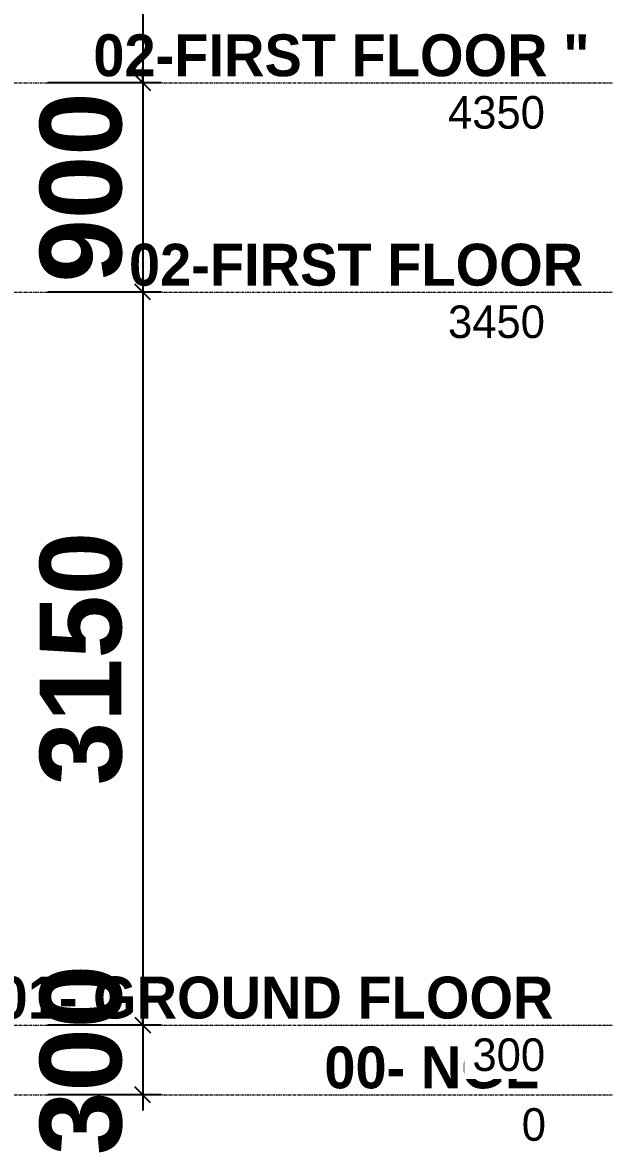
# Model space of a CAD drawing. Header units: inches. Extents: x 22 to 382261, y 22 to 371281.
# Drawn here: x 95986 to 98530, y 138333 to 143189 of the extents above; entities that cross this region are included whole.
import ezdxf

# ---------------------------------------------------------------- set-up
doc = ezdxf.new("R2010")
doc.units = ezdxf.units.IN
doc.header["$MEASUREMENT"] = 0
doc.linetypes.add('Grid Line 1_2_', pattern=[22.225, 12.7, -3.175, 3.175, -3.175])
doc.layers.add('A-ANNO-DIMS', color=211, linetype='Continuous', lineweight=9)
doc.layers.add('A-FLOR-LEVL', color=51, linetype='Continuous', lineweight=9)
doc.styles.add('Arial_B', font='arialbd.ttf', dxfattribs={"height": 350.793651})
doc.styles.add('Century Gothic', font='GOTHIC.TTF', dxfattribs={"height": 255})
doc.styles.add('Century Gothic_B', font='GOTHICB.TTF', dxfattribs={"height": 510})
doc.dimstyles.new('2', dxfattribs={"dimscale": 304.8, "dimtxt": 346.888196, "dimasz": 0.221354, "dimexe": 1.338583, "dimexo": 0.0625, "dimgap": 0.278871, "dimtad": 1, "dimdec": 0, "dimzin": 0, "dimdsep": 46, "dimtxsty": 'Arial_B', "dimblk1": 'OBLIQUE', "dimblk2": 'OBLIQUE', "dimsah": 1, "dimcen": 0.09, "dimdle": 0.557743, "dimazin": 0, "dimtfac": 1, "dimtdec": 4, "dimtix": 1, "dimtmove": 0, "dimatfit": 3, "dimfxl": 0.557743, "dimfxlon": 1, "dimtvp": 1, "dimtolj": 1, "dimtzin": 0, "dimarcsym": 2})

# ---------------------------------------------------------------- blocks, each defined once
blk = doc.blocks.new('_Oblique')
at = {"color": 0, "linetype": 'ByBlock', "lineweight": -2}
blk.add_line((-0.5, -0.5), (0.5, 0.5), dxfattribs=at)
blk = doc.blocks.new('*D5261')
at = {"layer": 'A-ANNO-DIMS', "color": 0, "lineweight": -2, "transparency": 16777216}
for p, q in [((96502, 145200.3), (96502, 142760.3)), ((96582.9, 145030.3), (96094, 145030.3)), ((96582.9, 142930.3), (96094, 142930.3))]:
    blk.add_line(p, q, dxfattribs=at)
at = {"layer": 'Defpoints', "color": 0, "transparency": 16777216}
for p in [(96602, 145030.3), (96502, 142930.3), (96602, 142930.3)]:
    blk.add_point(p, dxfattribs=at)
at = {"layer": 'A-ANNO-DIMS', "color": 0, "lineweight": -2, "transparency": 16777216, "xscale": 67.46874999999999, "yscale": 67.46874999999999, "zscale": 67.46874999999999}
for p, rotation in [((96502, 145030.3), 90), ((96502, 142930.3), 270)]:
    blk.add_blockref('_Oblique', p, dxfattribs=dict(at, rotation=rotation))
at = {"layer": 'A-ANNO-DIMS', "color": 0, "transparency": 16777216, "insert": (96237.9, 143980.3), "char_height": 350.79, "width": 746.247, "attachment_point": 5, "rotation": 90, "style": 'Arial_B'}
blk.add_mtext('\\A1;2100', dxfattribs=at)
blk = doc.blocks.new('*D5262')
at = {"layer": 'A-ANNO-DIMS', "color": 0, "lineweight": -2, "transparency": 16777216}
for p, q in [((96502, 142930.3), (96502, 142997.8)), ((96582.9, 142930.3), (96094, 142930.3)), ((96502, 142930.3), (96502, 142030.3)), ((96582.9, 142030.3), (96094, 142030.3)), ((96502, 142030.3), (96502, 141962.9))]:
    blk.add_line(p, q, dxfattribs=at)
at = {"layer": 'Defpoints', "color": 0, "transparency": 16777216}
for p in [(96602, 142930.3), (96502, 142030.3), (96602, 142030.3)]:
    blk.add_point(p, dxfattribs=at)
at = {"layer": 'A-ANNO-DIMS', "color": 0, "lineweight": -2, "transparency": 16777216, "xscale": 67.46874999999999, "yscale": 67.46874999999999, "zscale": 67.46874999999999}
for p, rotation in [((96502, 142930.3), 270), ((96502, 142030.3), 90)]:
    blk.add_blockref('_Oblique', p, dxfattribs=dict(at, rotation=rotation))
at = {"layer": 'A-ANNO-DIMS', "color": 0, "transparency": 16777216, "insert": (96237.8, 142480.3), "char_height": 350.79, "width": 559.685, "attachment_point": 5, "rotation": 90, "style": 'Arial_B'}
blk.add_mtext('\\A1;900', dxfattribs=at)
blk = doc.blocks.new('*D5263')
at = {"layer": 'A-ANNO-DIMS', "color": 0, "lineweight": -2, "transparency": 16777216}
for p, q in [((96502, 142200.3), (96502, 138710.3)), ((96582.9, 142030.3), (96094, 142030.3)), ((96582.9, 138880.3), (96094, 138880.3))]:
    blk.add_line(p, q, dxfattribs=at)
at = {"layer": 'Defpoints', "color": 0, "transparency": 16777216}
for p in [(96602, 142030.3), (96502, 138880.3), (96602, 138880.3)]:
    blk.add_point(p, dxfattribs=at)
at = {"layer": 'A-ANNO-DIMS', "color": 0, "lineweight": -2, "transparency": 16777216, "xscale": 67.46874999999999, "yscale": 67.46874999999999, "zscale": 67.46874999999999}
for p, rotation in [((96502, 142030.3), 90), ((96502, 138880.3), 270)]:
    blk.add_blockref('_Oblique', p, dxfattribs=dict(at, rotation=rotation))
at = {"layer": 'A-ANNO-DIMS', "color": 0, "transparency": 16777216, "insert": (96237.9, 140455.3), "char_height": 350.79, "width": 746.247, "attachment_point": 5, "rotation": 90, "style": 'Arial_B'}
blk.add_mtext('\\A1;3150', dxfattribs=at)
blk = doc.blocks.new('*D5264')
at = {"layer": 'A-ANNO-DIMS', "color": 0, "lineweight": -2, "transparency": 16777216}
for p, q in [((96502, 138880.3), (96502, 138947.8)), ((96582.9, 138880.3), (96094, 138880.3)), ((96502, 138880.3), (96502, 138580.3)), ((96582.9, 138580.3), (96094, 138580.3)), ((96502, 138580.3), (96502, 138512.9))]:
    blk.add_line(p, q, dxfattribs=at)
at = {"layer": 'Defpoints', "color": 0, "transparency": 16777216}
for p in [(96602, 138880.3), (96502, 138580.3), (96602, 138580.3)]:
    blk.add_point(p, dxfattribs=at)
at = {"layer": 'A-ANNO-DIMS', "color": 0, "lineweight": -2, "transparency": 16777216, "xscale": 67.46874999999999, "yscale": 67.46874999999999, "zscale": 67.46874999999999}
for p, rotation in [((96502, 138880.3), 270), ((96502, 138580.3), 90)]:
    blk.add_blockref('_Oblique', p, dxfattribs=dict(at, rotation=rotation))
at = {"layer": 'A-ANNO-DIMS', "color": 0, "transparency": 16777216, "insert": (96237.9, 138730.3), "char_height": 350.79, "width": 559.685, "attachment_point": 5, "rotation": 90, "style": 'Arial_B'}
blk.add_mtext('\\A1;300', dxfattribs=at)

msp = doc.modelspace()

# ---------------------------------------------------------------- texts
at = {"layer": 'A-FLOR-LEVL', "char_height": 180, "attachment_point": 1, "style": 'Century Gothic_B', "bg_fill": 3, "box_fill_scale": 1.25, "bg_fill_color": 256, "bg_fill_true_color": 13158600, "bg_fill_transparency": 0}
for s, insert, width in [('02-FIRST FLOOR "', (96289.8, 143138.2), 2340.927), ('02-FIRST FLOOR', (96442.8, 142238.2), 2156.539), ('01- GROUND FLOOR', (95873.8, 139088.2), 2845.991), ('00- NGL', (97282.8, 138788.2), 1138.396)]:
    msp.add_mtext(s, dxfattribs=dict(at, insert=insert, width=width))

# ---------------------------------------------------------------- next in the draw order: texts
at = {"layer": 'A-FLOR-LEVL', "char_height": 140, "attachment_point": 1, "style": 'Century Gothic', "bg_fill": 3, "box_fill_scale": 1.25, "bg_fill_color": 256, "bg_fill_true_color": 13158600, "bg_fill_transparency": 0}
for s, insert, width in [('4350', (97814.4, 142872.9), 513.08), ('3450', (97814.4, 141972.9), 513.08), ('300', (97919.4, 138822.9), 384.81), ('0', (98131.4, 138522.9), 128.27)]:
    msp.add_mtext(s, dxfattribs=dict(at, insert=insert, width=width))

# ---------------------------------------------------------------- next in the draw order: dimensions: what is measured, and where the dimension line sits
at = {"layer": 'A-ANNO-DIMS'}
for base, p1, p2, override, picture, middle in [((96502, 142930.3), (96602, 145030.3), (96602, 142930.3), {"dimpost": '<>', "dimfxl": 2100}, '*D5261', (96237.9, 143980.3)), ((96502, 142030.3), (96602, 142930.3), (96602, 142030.3), {"dimpost": '<>', "dimfxl": 900}, '*D5262', (96237.8, 142480.3)), ((96502, 138880.3), (96602, 142030.3), (96602, 138880.3), {"dimpost": '<>', "dimfxl": 3150}, '*D5263', (96237.9, 140455.3)), ((96502, 138580.3), (96602, 138880.3), (96602, 138580.3), {"dimpost": '<>', "dimfxl": 300}, '*D5264', (96237.9, 138730.3))]:
    dim = msp.add_linear_dim(base=base, p1=p1, p2=p2, angle=90, dimstyle='2', override=override, dxfattribs=at)
    dim.commit()
    dim.dimension.update_dxf_attribs({"geometry": picture, "text_midpoint": middle})

# ---------------------------------------------------------------- next in the draw order: linework, layer by layer
at = {"layer": 'A-FLOR-LEVL', "linetype": 'Grid Line 1_2_'}
for p, q in [((72189.6, 142930.3), (98522.1, 142930.3)), ((72189.6, 142030.3), (98522.1, 142030.3)), ((72189.6, 138880.3), (98522.1, 138880.3)), ((72189.6, 138580.3), (98522.1, 138580.3))]:
    msp.add_line(p, q, dxfattribs=at)

doc.saveas('drawing.dxf')
